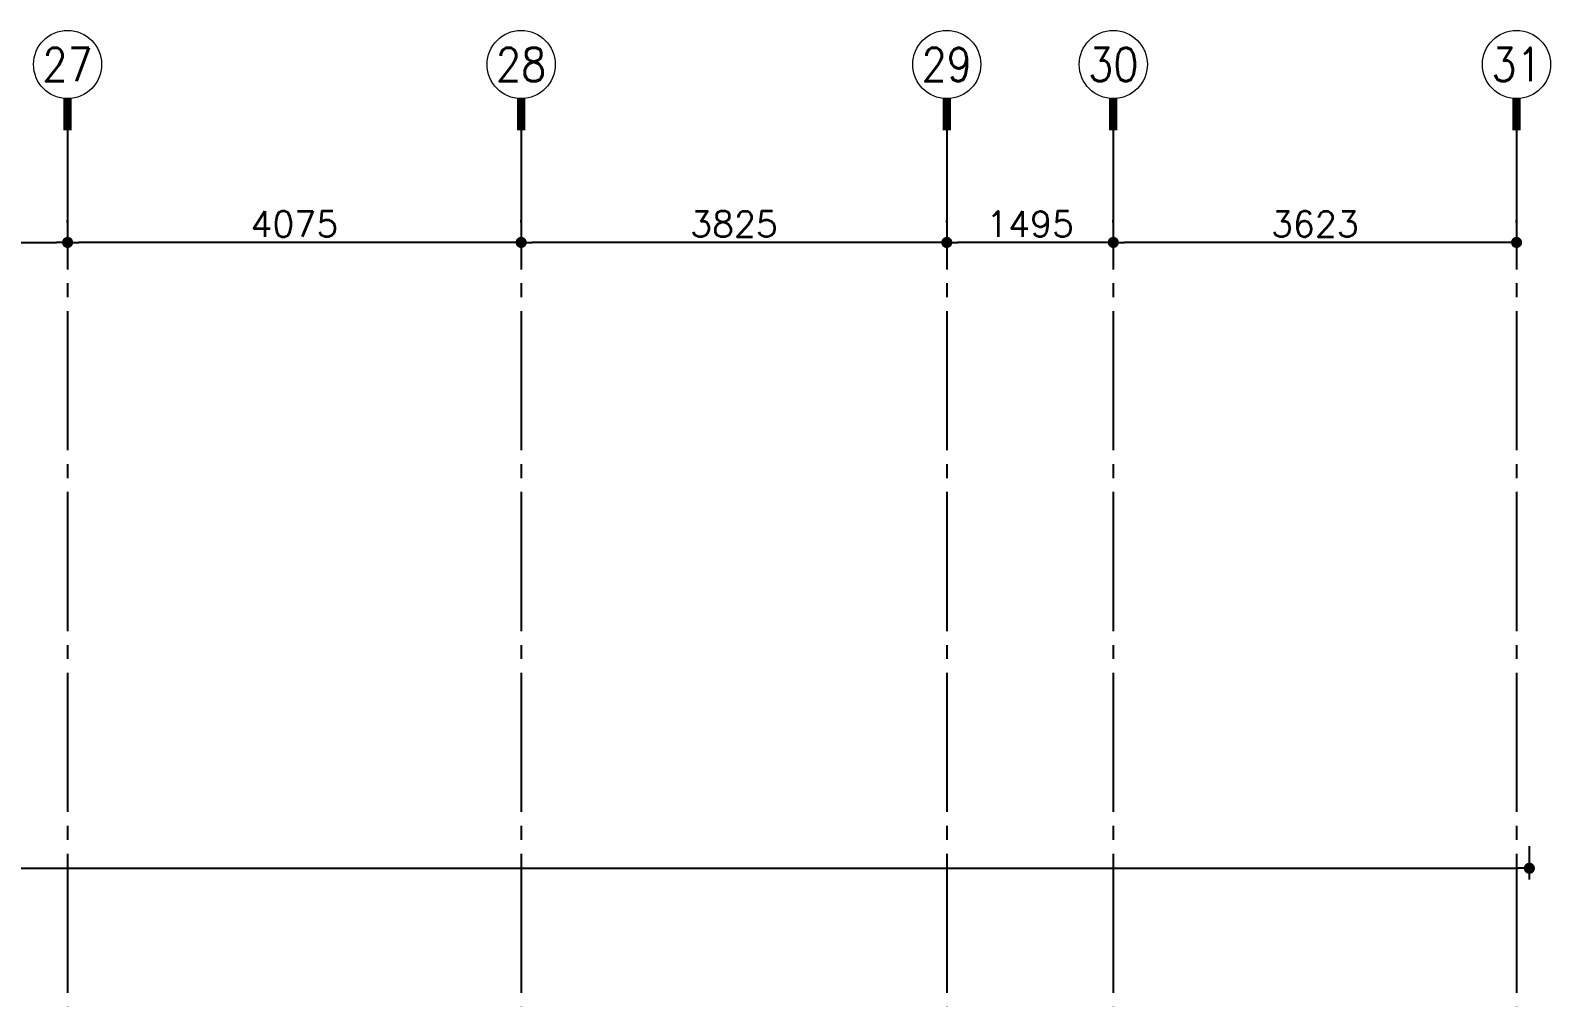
# Model space of a CAD drawing. Extents: x -200722 to 834823, y -494970 to 88783.
# Drawn here: x 312275 to 325933, y 54450 to 63140 of the extents above; entities that cross this region are included whole.
import ezdxf
from ezdxf.enums import TextEntityAlignment as Align

# ---------------------------------------------------------------- set-up
doc = ezdxf.new("R2010")
doc.units = 0
doc.header["$LTSCALE"] = 100
doc.header["$MEASUREMENT"] = 0
doc.header["$PDMODE"] = 34
doc.linetypes.add('ACAD_ISO04W100', pattern=[30, 24, -3, 0, -3])
doc.linetypes.add('CL', pattern=[3.25, 2.5, -0.25, 0.25, -0.25])
doc.layers.get('0').update_dxf_attribs({"linetype": 'CONTINUOUS'})
doc.layers.get('DEFPOINTS').update_dxf_attribs({"linetype": 'CONTINUOUS'})
doc.layers.add('A-Grid', color=5, linetype='ACAD_ISO04W100')
doc.layers.add('COL_H', color=235, linetype='CONTINUOUS')
doc.layers.add('A-GRIDMARKER', color=250, linetype='CONTINUOUS', lineweight=5)
doc.styles.get("Standard").update_dxf_attribs({"font": 'simplex.shx'})
doc.dimstyles.new('01 S.K', dxfattribs={"dimtxt": 230, "dimasz": 100, "dimexe": 200, "dimexo": 100, "dimgap": 50, "dimtad": 1, "dimdec": 0, "dimzin": 0, "dimdsep": 46, "dimtxsty": 'Standard', "dimblk": 'DOT', "dimcen": 0.09, "dimclrd": 4, "dimclre": 4, "dimclrt": 4, "dimadec": 0, "dimazin": 0, "dimtfac": 1, "dimtdec": 0, "dimtofl": 0, "dimtmove": 0, "dimatfit": 3, "dimfxl": 2, "dimtolj": 1, "dimtzin": 0, "dimarcsym": 1})

# ---------------------------------------------------------------- blocks, each defined once
blk = doc.blocks.new('_DOT')
at = {"color": 0, "linetype": 'ByBlock'}
blk.add_line((-0.5, 0), (-1, 0), dxfattribs=at)
at = {"color": 0, "linetype": 'ByBlock', "const_width": 0.5}
blk.add_lwpolyline([(-0.25, 0, 1), (0.25, 0, 1)], format="xyb", close=True, dxfattribs=at)
blk = doc.blocks.new('*D194')
at = {"layer": 'COL_H', "color": 4, "lineweight": -2, "ltscale": 0.4, "transparency": 16777216}
for p, q in [((322004, 61414), (322004, 61435)), ((325627, 61414), (325627, 61435)), ((325527, 61235), (322104, 61235))]:
    blk.add_line(p, q, dxfattribs=at)
at = {"layer": 'DEFPOINTS', "color": 0, "lineweight": -3, "ltscale": 0.4, "transparency": 16777216}
for p in [(322004, 61235, 3448), (322004, 61235), (325627, 61235, 3448)]:
    blk.add_point(p, dxfattribs=at)
at = {"layer": 'COL_H', "color": 4, "lineweight": -2, "ltscale": 0.4, "transparency": 16777216, "xscale": 100, "yscale": 100, "zscale": 100, "rotation": 180}
blk.add_blockref('_DOT', (322004, 61235), dxfattribs=at)
at = {"layer": 'COL_H', "color": 4, "lineweight": -2, "ltscale": 0.4, "transparency": 16777216, "xscale": 100, "yscale": 100, "zscale": 100}
blk.add_blockref('_DOT', (325627, 61235), dxfattribs=at)
at = {"layer": 'COL_H', "color": 4, "ltscale": 0.4, "transparency": 16777216, "insert": (323815, 61400), "char_height": 230, "attachment_point": 5}
blk.add_mtext('\\A1;3623', dxfattribs=at)
blk = doc.blocks.new('*D195')
at = {"layer": 'COL_H', "color": 4, "lineweight": -2, "ltscale": 0.4, "transparency": 16777216}
for p, q in [((320508, 61414), (320508, 61435)), ((322004, 61414), (322004, 61435)), ((321904, 61235), (320608, 61235))]:
    blk.add_line(p, q, dxfattribs=at)
at = {"layer": 'DEFPOINTS', "color": 0, "lineweight": -3, "ltscale": 0.4, "transparency": 16777216}
for p in [(320508, 61235, 3448), (320508, 61235), (322004, 61235, 3448)]:
    blk.add_point(p, dxfattribs=at)
at = {"layer": 'COL_H', "color": 4, "lineweight": -2, "ltscale": 0.4, "transparency": 16777216, "xscale": 100, "yscale": 100, "zscale": 100, "rotation": 180}
blk.add_blockref('_DOT', (320508, 61235), dxfattribs=at)
at = {"layer": 'COL_H', "color": 4, "lineweight": -2, "ltscale": 0.4, "transparency": 16777216, "xscale": 100, "yscale": 100, "zscale": 100}
blk.add_blockref('_DOT', (322004, 61235), dxfattribs=at)
at = {"layer": 'COL_H', "color": 4, "ltscale": 0.4, "transparency": 16777216, "insert": (321256, 61400), "char_height": 230, "attachment_point": 5}
blk.add_mtext('\\A1;1495', dxfattribs=at)
blk = doc.blocks.new('*D196')
at = {"layer": 'COL_H', "color": 4, "lineweight": -2, "ltscale": 0.4, "transparency": 16777216}
for p, q in [((316684, 61414), (316684, 61435)), ((320508, 61414), (320508, 61435)), ((320408, 61235), (316784, 61235))]:
    blk.add_line(p, q, dxfattribs=at)
at = {"layer": 'DEFPOINTS', "color": 0, "lineweight": -3, "ltscale": 0.4, "transparency": 16777216}
for p in [(316684, 61235, 3448), (316684, 61235), (320508, 61235, 3448)]:
    blk.add_point(p, dxfattribs=at)
at = {"layer": 'COL_H', "color": 4, "lineweight": -2, "ltscale": 0.4, "transparency": 16777216, "xscale": 100, "yscale": 100, "zscale": 100, "rotation": 180}
blk.add_blockref('_DOT', (316684, 61235), dxfattribs=at)
at = {"layer": 'COL_H', "color": 4, "lineweight": -2, "ltscale": 0.4, "transparency": 16777216, "xscale": 100, "yscale": 100, "zscale": 100}
blk.add_blockref('_DOT', (320508, 61235), dxfattribs=at)
at = {"layer": 'COL_H', "color": 4, "ltscale": 0.4, "transparency": 16777216, "insert": (318596, 61400), "char_height": 230, "attachment_point": 5}
blk.add_mtext('\\A1;3825', dxfattribs=at)
blk = doc.blocks.new('*D197')
at = {"layer": 'COL_H', "color": 4, "lineweight": -2, "ltscale": 0.4, "transparency": 16777216}
for p, q in [((312609, 61414), (312609, 61435)), ((316684, 61414), (316684, 61435)), ((316584, 61235), (312709, 61235))]:
    blk.add_line(p, q, dxfattribs=at)
at = {"layer": 'DEFPOINTS', "color": 0, "lineweight": -3, "ltscale": 0.4, "transparency": 16777216}
for p in [(312609, 61235, 3448), (312609, 61235), (316684, 61235, 3448)]:
    blk.add_point(p, dxfattribs=at)
at = {"layer": 'COL_H', "color": 4, "lineweight": -2, "ltscale": 0.4, "transparency": 16777216, "xscale": 100, "yscale": 100, "zscale": 100, "rotation": 180}
blk.add_blockref('_DOT', (312609, 61235), dxfattribs=at)
at = {"layer": 'COL_H', "color": 4, "lineweight": -2, "ltscale": 0.4, "transparency": 16777216, "xscale": 100, "yscale": 100, "zscale": 100}
blk.add_blockref('_DOT', (316684, 61235), dxfattribs=at)
at = {"layer": 'COL_H', "color": 4, "ltscale": 0.4, "transparency": 16777216, "insert": (314646, 61400), "char_height": 230, "attachment_point": 5}
blk.add_mtext('\\A1;4075', dxfattribs=at)
blk = doc.blocks.new('*D198')
at = {"layer": 'COL_H', "color": 4, "lineweight": -2, "ltscale": 0.4, "transparency": 16777216}
for p, q in [((308293, 61414), (308293, 61435)), ((312609, 61414), (312609, 61435)), ((308393, 61235), (312509, 61235))]:
    blk.add_line(p, q, dxfattribs=at)
at = {"layer": 'DEFPOINTS', "color": 0, "lineweight": -3, "ltscale": 0.4, "transparency": 16777216}
for p in [(308293, 61235, 3448), (312609, 61235, 3448), (312609, 61235)]:
    blk.add_point(p, dxfattribs=at)
at = {"layer": 'COL_H', "color": 4, "lineweight": -2, "ltscale": 0.4, "transparency": 16777216, "xscale": 100, "yscale": 100, "zscale": 100, "rotation": 180}
blk.add_blockref('_DOT', (308293, 61235), dxfattribs=at)
at = {"layer": 'COL_H', "color": 4, "lineweight": -2, "ltscale": 0.4, "transparency": 16777216, "xscale": 100, "yscale": 100, "zscale": 100}
blk.add_blockref('_DOT', (312609, 61235), dxfattribs=at)
at = {"layer": 'COL_H', "color": 4, "ltscale": 0.4, "transparency": 16777216, "insert": (310451, 61400), "char_height": 230, "attachment_point": 5}
blk.add_mtext('\\A1;4316', dxfattribs=at)
blk = doc.blocks.new('*D3076')
at = {"color": 4, "lineweight": -2, "ltscale": 0.4, "transparency": 16777216}
for p, q in [((294043, 55656), (294043, 55812)), ((325742, 55512), (325742, 55812)), ((294143, 55612), (325642, 55612))]:
    blk.add_line(p, q, dxfattribs=at)
at = {"layer": 'DEFPOINTS', "color": 0, "lineweight": -3, "ltscale": 0.4, "transparency": 16777216}
for p in [(325742, 55612), (294043, 51275, 7447), (325742, 51205)]:
    blk.add_point(p, dxfattribs=at)
at = {"color": 4, "lineweight": -2, "ltscale": 0.4, "transparency": 16777216, "xscale": 100, "yscale": 100, "zscale": 100, "rotation": 180}
blk.add_blockref('_DOT', (294043, 55612), dxfattribs=at)
at = {"color": 4, "lineweight": -2, "ltscale": 0.4, "transparency": 16777216, "xscale": 100, "yscale": 100, "zscale": 100}
blk.add_blockref('_DOT', (325742, 55612), dxfattribs=at)
at = {"color": 4, "lineweight": -3, "ltscale": 0.4, "transparency": 16777216, "insert": (309892, 55912), "char_height": 500, "attachment_point": 5}
blk.add_mtext('\\A1;31699', dxfattribs=at)

msp = doc.modelspace()

# ---------------------------------------------------------------- linework, layer by layer
at = {"layer": 'A-Grid', "color": 8, "linetype": 'CL', "ltscale": 5, "elevation": 7446.6}
for points in [[(312608.6, 62242.9), (312608.6, 13726.9)], [(316683.6, 62242.9), (316683.6, 13726.9)], [(320507.6, 62242.9), (320507.6, 13726.9)], [(322003.6, 62242.9), (322003.6, 13726.9)], [(325626.6, 62242.9), (325626.6, 13726.9)]]:
    msp.add_lwpolyline(points, dxfattribs=at)
at = {"layer": 'A-GRIDMARKER', "color": 2, "linetype": 'ByBlock', "ltscale": 500, "const_width": 75, "elevation": 7446.6}
for points in [[(312608.6, 62242.9), (312608.6, 62527.8)], [(316683.6, 62242.9), (316683.6, 62527.8)], [(320507.6, 62242.9), (320507.6, 62527.8)], [(322003.6, 62242.9), (322003.6, 62527.8)], [(325626.6, 62242.9), (325626.6, 62527.8)]]:
    msp.add_lwpolyline(points, dxfattribs=at)
at = {"layer": 'A-GRIDMARKER', "color": 2, "linetype": 'ByBlock', "ltscale": 500}
for centre in [(312608.6, 62834, 7446.6), (316683.6, 62834, 7446.6), (320507.6, 62834, 7446.6), (322003.6, 62834, 7446.6), (325626.6, 62834, 7446.6)]:
    msp.add_circle(centre, 306.2, dxfattribs=at)

# ---------------------------------------------------------------- texts
at = {"layer": 'A-Grid', "color": 18, "true_color": 0x000000, "width": 0.88}
for s, p in [('27', (312608.6, 62834, 7446.6)), ('28', (316683.6, 62834, 7446.6)), ('29', (320507.6, 62834, 7446.6)), ('30', (322003.6, 62834, 7446.6)), ('31', (325626.6, 62834, 7446.6))]:
    msp.add_text(s, height=300, dxfattribs=at).set_placement(p, align=Align.MIDDLE)

# ---------------------------------------------------------------- dimensions: what is measured, and where the dimension line sits
at = {"color": 18, "lineweight": -3, "ltscale": 0.4, "true_color": 0x000000}
dim = msp.add_linear_dim(base=(325741.6, 55612), p1=(294042.6, 51274.9, 7446.6), p2=(325741.6, 51204.9), dimstyle='01 S.K', override={"dimtxt": 500, "dimfxl": 100, "dimfxlon": 1}, dxfattribs=at)
dim.commit()
dim.dimension.update_dxf_attribs({"geometry": '*D3076', "text_midpoint": (309892.1, 55912)})
at = {"layer": 'COL_H', "color": 18, "ltscale": 0.4, "true_color": 0x000000}
dim = msp.add_linear_dim(base=(312608.6, 61235.3, 3998.7), p1=(308292.6, 61235.3, 7446.6), p2=(312608.6, 61235.3, 7446.6), angle=180, dimstyle='01 S.K', override={"dimfxl": 175, "dimfxlon": 1}, dxfattribs=at)
dim.commit()
dim.dimension.update_dxf_attribs({"geometry": '*D198', "text_midpoint": (310450.6, 61400.3, 3998.7)})
for base, p1, p2, picture, middle in [((312608.6, 61235.3, 3998.7), (316683.6, 61235.3, 7446.6), (312608.6, 61235.3, 7446.6), '*D197', (314646.1, 61400.3, 3998.7)), ((322003.6, 61235.3, 3998.7), (325626.6, 61235.3, 7446.6), (322003.6, 61235.3, 7446.6), '*D194', (323815.1, 61400.3, 3998.7))]:
    dim = msp.add_linear_dim(base=base, p1=p1, p2=p2, dimstyle='01 S.K', override={"dimfxl": 175, "dimfxlon": 1}, dxfattribs=at)
    dim.commit()
    dim.dimension.update_dxf_attribs({"geometry": picture, "text_midpoint": middle})
for base, p1, p2, text, picture, middle in [((316683.6, 61235.3, 3998.7), (320507.6, 61235.3, 7446.6), (316683.6, 61235.3, 7446.6), '3825', '*D196', (318595.6, 61400.3, 3998.7)), ((320507.6, 61235.3, 3998.7), (322003.6, 61235.3, 7446.6), (320507.6, 61235.3, 7446.6), '1495', '*D195', (321255.6, 61400.3, 3998.7))]:
    dim = msp.add_linear_dim(base=base, p1=p1, p2=p2, text=text, dimstyle='01 S.K', override={"dimfxl": 175, "dimfxlon": 1}, dxfattribs=at)
    dim.commit()
    dim.dimension.update_dxf_attribs({"geometry": picture, "text_midpoint": middle})

doc.saveas('drawing.dxf')
